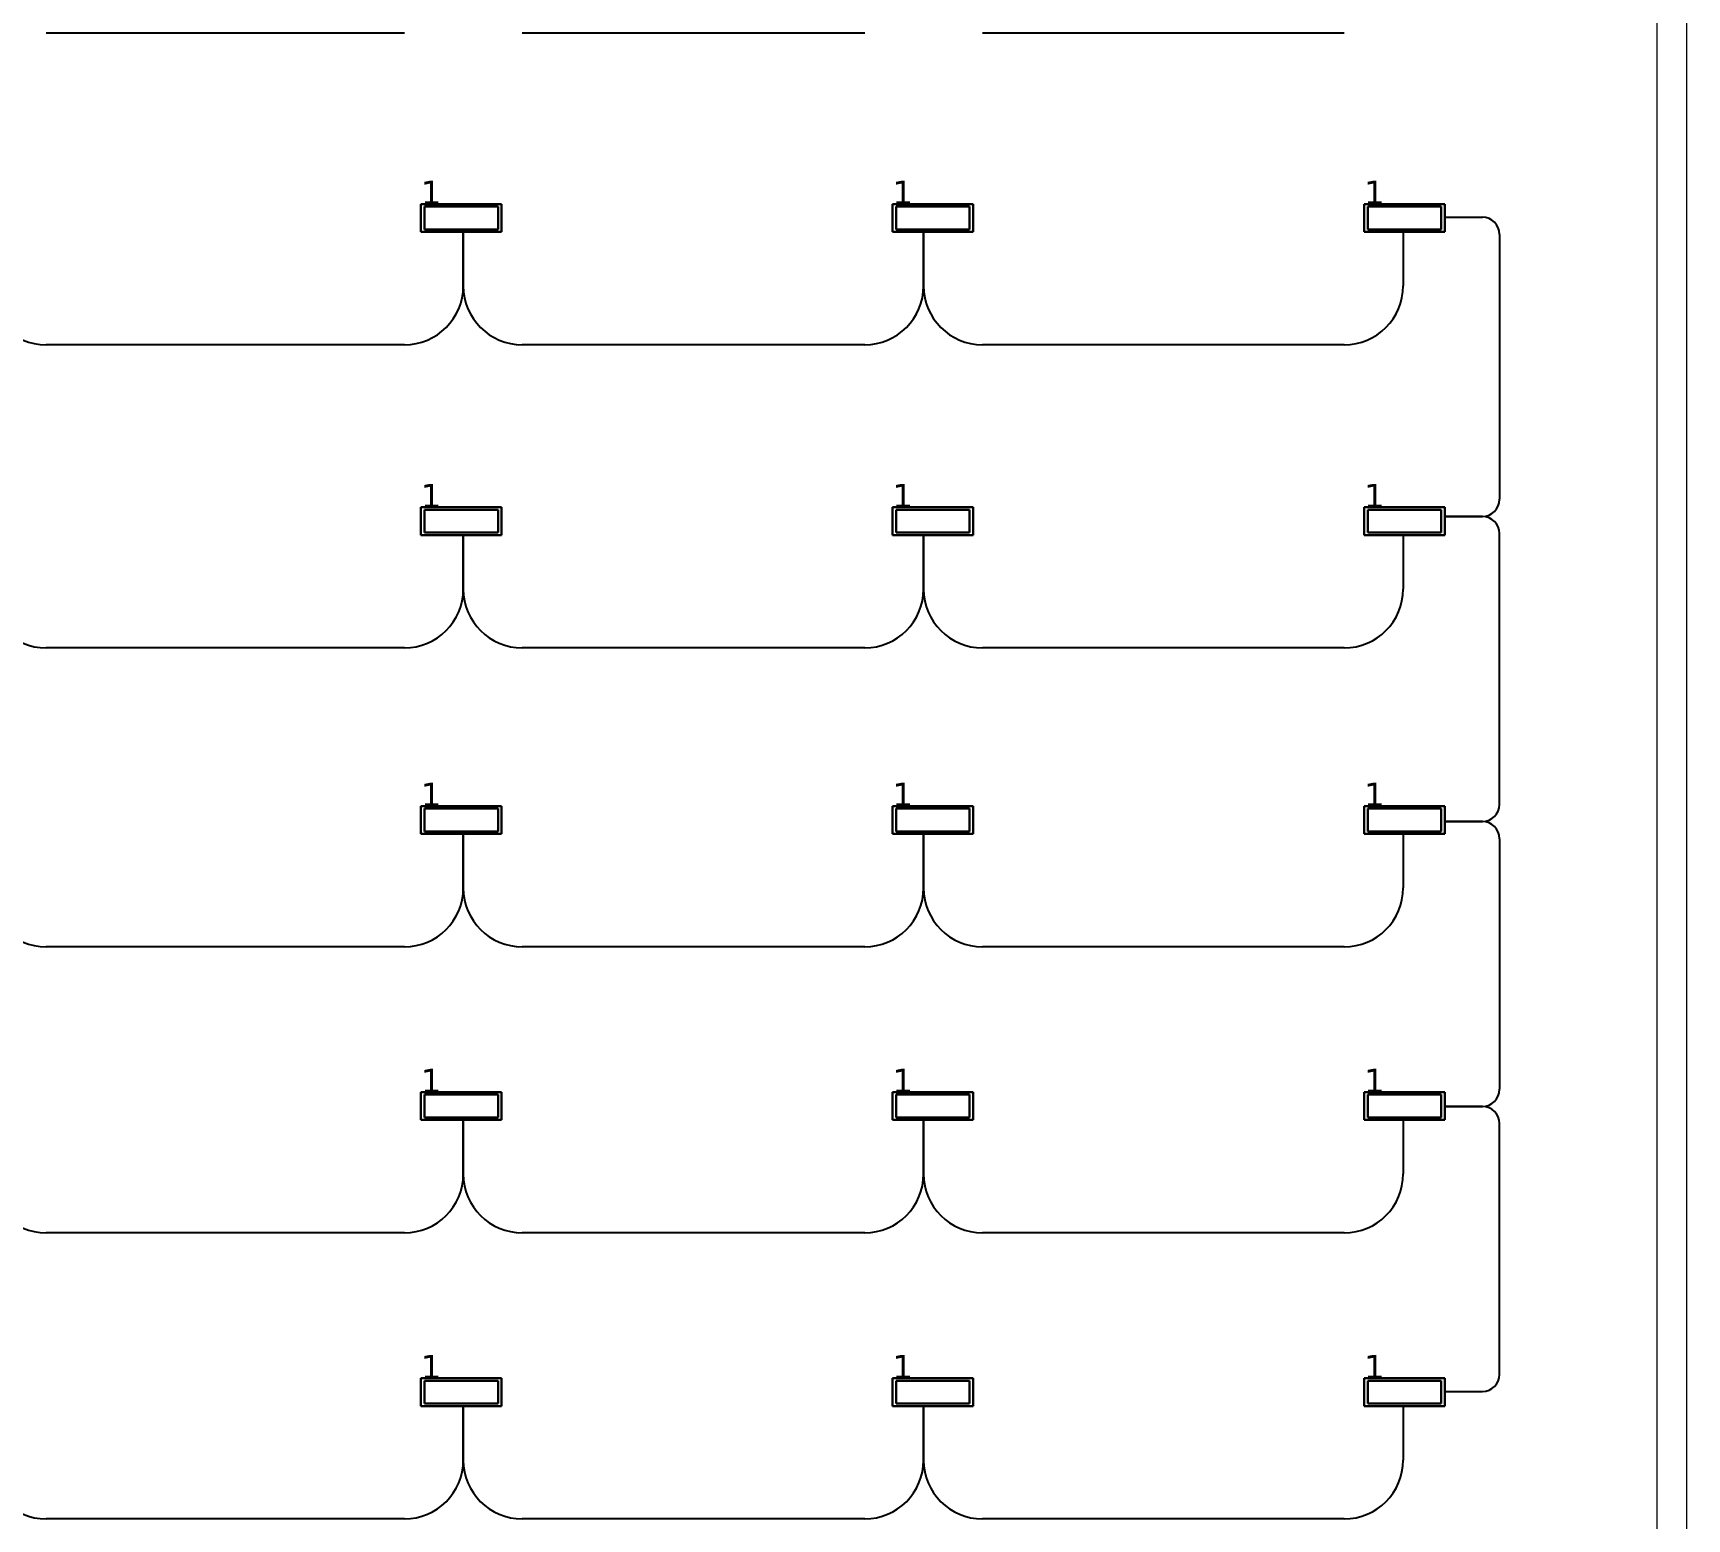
# Model space of a CAD drawing. Header units: inches. Extents: x -2 to 2474, y 1 to 287.
# Drawn here: x 128 to 152.08, y 153.71 to 175.34 of the extents above; entities that cross this region are included whole.
import ezdxf

# ---------------------------------------------------------------- set-up
doc = ezdxf.new("R2010")
doc.units = ezdxf.units.IN
doc.header["$MEASUREMENT"] = 0
doc.layers.add('0.25', color=4, linetype='Continuous')
doc.layers.add('PDF_0', color=7, linetype='Continuous')
doc.layers.add('DLX_LUM', color=7, linetype='Continuous', true_color=0xffd400)
doc.layers.add('DLX_LUMKEY_IDX', color=7, linetype='Continuous', true_color=0x969696)
doc.styles.add('TableTextStyle', font='')
doc.styles.get('TableTextStyle').set_extended_font_data('VERDANA.TTF')

msp = doc.modelspace()

# ---------------------------------------------------------------- linework, layer by layer
at = {"layer": '0.25'}
for p, q in [((133.40961, 175.33965), (128.19355, 175.33965)), ((140.11048, 175.33965), (135.12432, 175.33965)), ((147.09208, 175.33965), (141.8252, 175.33965)), ((148.55666, 172.65822), (149.10197, 172.65822)), ((134.26697, 171.65986), (134.26697, 172.44589)), ((134.26697, 172.44589), (134.26697, 171.65986)), ((140.96784, 171.65986), (140.96784, 172.44589)), ((140.96784, 172.44589), (140.96784, 171.65986)), ((147.94944, 172.44589), (147.94944, 171.65986)), ((149.35197, 172.40822), (149.35197, 168.55367)), ((133.40961, 170.80251), (128.19355, 170.80251)), ((140.11048, 170.80251), (135.12432, 170.80251)), ((147.09208, 170.80251), (141.8252, 170.80251)), ((149.10197, 168.30367), (148.55666, 168.30367)), ((148.55666, 168.30367), (149.10197, 168.30367)), ((134.26697, 167.24702), (134.26697, 168.03305)), ((134.26697, 168.03305), (134.26697, 167.24702)), ((140.96784, 167.24702), (140.96784, 168.03305)), ((140.96784, 168.03305), (140.96784, 167.24702)), ((147.94944, 168.03305), (147.94944, 167.24702)), ((149.35197, 164.11225), (149.35197, 168.05367)), ((133.40961, 166.38967), (128.19355, 166.38967)), ((140.11048, 166.38967), (135.12432, 166.38967)), ((147.09208, 166.38967), (141.8252, 166.38967)), ((149.10197, 163.86225), (148.55666, 163.86225)), ((148.55666, 163.86225), (149.10197, 163.86225)), ((134.26697, 162.89634), (134.26697, 163.68237)), ((134.26697, 163.68237), (134.26697, 162.89634)), ((140.96784, 162.89634), (140.96784, 163.68237)), ((140.96784, 163.68237), (140.96784, 162.89634)), ((147.94944, 163.68237), (147.94944, 162.89634)), ((149.35197, 163.61225), (149.35197, 159.96552)), ((133.40961, 162.03898), (128.19355, 162.03898)), ((140.11048, 162.03898), (135.12432, 162.03898)), ((147.09208, 162.03898), (141.8252, 162.03898)), ((149.10197, 159.71552), (148.55666, 159.71552)), ((148.55666, 159.71552), (149.10197, 159.71552)), ((134.26697, 158.73211), (134.26697, 159.51813)), ((134.26697, 159.51813), (134.26697, 158.73211)), ((140.96784, 158.73211), (140.96784, 159.51813)), ((140.96784, 159.51813), (140.96784, 158.73211)), ((147.94944, 159.51813), (147.94944, 158.73211)), ((149.35197, 155.81409), (149.35197, 159.46552)), ((133.40961, 157.87475), (128.19355, 157.87475)), ((140.11048, 157.87475), (135.12432, 157.87475)), ((147.09208, 157.87475), (141.8252, 157.87475)), ((148.55666, 155.56409), (149.10197, 155.56409)), ((134.26697, 154.56788), (134.26697, 155.35391)), ((134.26697, 155.35391), (134.26697, 154.56788)), ((140.96784, 154.56788), (140.96784, 155.35391)), ((140.96784, 155.35391), (140.96784, 154.56788)), ((147.94944, 155.35391), (147.94944, 154.56788)), ((133.40961, 153.71053), (128.19355, 153.71053)), ((140.11048, 153.71053), (135.12432, 153.71053)), ((147.09208, 153.71053), (141.8252, 153.71053))]:
    msp.add_line(p, q, dxfattribs=at)
for centre, radius, start, end in [((149.10197, 172.40822), 0.25, 0, 90), ((128.19355, 171.65986), 0.85736, 180, 270), ((133.40961, 171.65986), 0.85736, 270, 0), ((135.12432, 171.65986), 0.85736, 180, 270), ((140.11048, 171.65986), 0.85736, 270, 0), ((141.8252, 171.65986), 0.85736, 180, 270), ((147.09208, 171.65986), 0.85736, 270, 360), ((149.10197, 168.55367), 0.25, 270, 0), ((149.10197, 168.05367), 0.25, 0, 90), ((128.19355, 167.24702), 0.85736, 180, 270), ((133.40961, 167.24702), 0.85736, 270, 0), ((135.12432, 167.24702), 0.85736, 180, 270), ((140.11048, 167.24702), 0.85736, 270, 0), ((141.8252, 167.24702), 0.85736, 180, 270), ((147.09208, 167.24702), 0.85736, 270, 360), ((149.10197, 164.11225), 0.25, 270, 0), ((149.10197, 163.61225), 0.25, 0, 90), ((128.19355, 162.89634), 0.85736, 180, 270), ((133.40961, 162.89634), 0.85736, 270, 0), ((135.12432, 162.89634), 0.85736, 180, 270), ((140.11048, 162.89634), 0.85736, 270, 0), ((141.8252, 162.89634), 0.85736, 180, 270), ((147.09208, 162.89634), 0.85736, 270, 360), ((149.10197, 159.96552), 0.25, 270, 0), ((149.10197, 159.46552), 0.25, 0, 90), ((128.19355, 158.73211), 0.85736, 180, 270), ((133.40961, 158.73211), 0.85736, 270, 0), ((135.12432, 158.73211), 0.85736, 180, 270), ((140.11048, 158.73211), 0.85736, 270, 0), ((141.8252, 158.73211), 0.85736, 180, 270), ((147.09208, 158.73211), 0.85736, 270, 360), ((149.10197, 155.81409), 0.25, 270, 0), ((128.19355, 154.56788), 0.85736, 180, 270), ((133.40961, 154.56788), 0.85736, 270, 0), ((135.12432, 154.56788), 0.85736, 180, 270), ((140.11048, 154.56788), 0.85736, 270, 0), ((141.8252, 154.56788), 0.85736, 180, 270), ((147.09208, 154.56788), 0.85736, 270, 360)]:
    msp.add_arc(centre, radius, start, end, dxfattribs=at)
at = {"layer": 'DLX_LUM'}
for points in [[(134.82483, 172.85037, 0), (133.6492, 172.85037, 0)], [(133.6492, 172.85037, 0), (133.6492, 172.85037, 0)], [(133.6492, 172.85037, 0), (134.82483, 172.85037, 0)], [(133.6492, 172.85037, 0), (133.6492, 172.44589, 0)], [(133.6492, 172.44589, 0), (133.6492, 172.85037, 0)], [(133.6492, 172.85037, 0), (133.6492, 172.85037, 0)], [(133.6492, 172.44589, 0), (133.6492, 172.85037, 0)], [(133.6492, 172.85037, 0), (134.82483, 172.85037, 0)], [(133.6492, 172.85037, 0), (133.6492, 172.44589, 0)], [(134.82483, 172.85037, 0), (133.6492, 172.85037, 0)], [(134.77191, 172.81446, 0), (133.70212, 172.81446, 0)], [(133.70212, 172.81446, 0), (133.70212, 172.48181, 0)], [(133.70212, 172.81446, 0), (134.77191, 172.81446, 0)], [(133.70212, 172.48181, 0), (133.70212, 172.81446, 0)], [(134.77191, 172.48181, 0), (134.77191, 172.81446, 0)], [(134.77191, 172.81446, 0), (134.77191, 172.48181, 0)], [(134.82483, 172.85037, 0), (134.82483, 172.85037, 0)], [(134.82483, 172.44589, 0), (134.82483, 172.85037, 0)], [(134.82483, 172.85037, 0), (134.82483, 172.85037, 0)], [(134.82483, 172.85037, 0), (134.82483, 172.44589, 0)], [(134.82483, 172.85037, 0), (134.82483, 172.44589, 0)], [(134.82483, 172.44589, 0), (134.82483, 172.85037, 0)], [(141.69074, 172.85037, 0), (140.51511, 172.85037, 0)], [(140.51511, 172.85037, 0), (140.51511, 172.85037, 0)], [(140.51511, 172.85037, 0), (141.69074, 172.85037, 0)], [(140.51511, 172.85037, 0), (140.51511, 172.44589, 0)], [(140.51511, 172.44589, 0), (140.51511, 172.85037, 0)], [(140.51511, 172.85037, 0), (140.51511, 172.85037, 0)], [(140.51511, 172.44589, 0), (140.51511, 172.85037, 0)], [(140.51511, 172.85037, 0), (141.69074, 172.85037, 0)], [(140.51511, 172.85037, 0), (140.51511, 172.44589, 0)], [(141.69074, 172.85037, 0), (140.51511, 172.85037, 0)], [(141.63782, 172.81446, 0), (140.56803, 172.81446, 0)], [(140.56803, 172.81446, 0), (140.56803, 172.48181, 0)], [(140.56803, 172.81446, 0), (141.63782, 172.81446, 0)], [(140.56803, 172.48181, 0), (140.56803, 172.81446, 0)], [(141.63782, 172.48181, 0), (141.63782, 172.81446, 0)], [(141.63782, 172.81446, 0), (141.63782, 172.48181, 0)], [(141.69074, 172.85037, 0), (141.69074, 172.85037, 0)], [(141.69074, 172.44589, 0), (141.69074, 172.85037, 0)], [(141.69074, 172.85037, 0), (141.69074, 172.85037, 0)], [(141.69074, 172.85037, 0), (141.69074, 172.44589, 0)], [(141.69074, 172.85037, 0), (141.69074, 172.44589, 0)], [(141.69074, 172.44589, 0), (141.69074, 172.85037, 0)], [(148.55666, 172.85037, 0), (147.38104, 172.85037, 0)], [(147.38104, 172.85037, 0), (147.38104, 172.85037, 0)], [(147.38104, 172.85037, 0), (148.55666, 172.85037, 0)], [(147.38104, 172.85037, 0), (147.38104, 172.44589, 0)], [(147.38104, 172.44589, 0), (147.38104, 172.85037, 0)], [(147.38104, 172.85037, 0), (147.38104, 172.85037, 0)], [(147.38104, 172.44589, 0), (147.38104, 172.85037, 0)], [(147.38104, 172.85037, 0), (148.55666, 172.85037, 0)], [(147.38104, 172.85037, 0), (147.38104, 172.44589, 0)], [(148.55666, 172.85037, 0), (147.38104, 172.85037, 0)], [(148.50374, 172.81446, 0), (147.43396, 172.81446, 0)], [(147.43396, 172.81446, 0), (147.43396, 172.48181, 0)], [(147.43396, 172.81446, 0), (148.50374, 172.81446, 0)], [(147.43396, 172.48181, 0), (147.43396, 172.81446, 0)], [(148.50374, 172.48181, 0), (148.50374, 172.81446, 0)], [(148.50374, 172.81446, 0), (148.50374, 172.48181, 0)], [(148.55666, 172.85037, 0), (148.55666, 172.85037, 0)], [(148.55666, 172.44589, 0), (148.55666, 172.85037, 0)], [(148.55666, 172.85037, 0), (148.55666, 172.85037, 0)], [(148.55666, 172.85037, 0), (148.55666, 172.44589, 0)], [(148.55666, 172.85037, 0), (148.55666, 172.44589, 0)], [(148.55666, 172.44589, 0), (148.55666, 172.85037, 0)], [(133.6492, 172.44589, 0), (133.6492, 172.44589, 0)], [(133.6492, 172.44589, 0), (134.82483, 172.44589, 0)], [(134.82483, 172.44589, 0), (133.6492, 172.44589, 0)], [(133.6492, 172.44589, 0), (133.6492, 172.44589, 0)], [(134.82483, 172.44589, 0), (133.6492, 172.44589, 0)], [(133.6492, 172.44589, 0), (134.82483, 172.44589, 0)], [(133.70212, 172.48181, 0), (134.77191, 172.48181, 0)], [(134.77191, 172.48181, 0), (133.70212, 172.48181, 0)], [(134.82483, 172.44589, 0), (134.82483, 172.44589, 0)], [(134.82483, 172.44589, 0), (134.82483, 172.44589, 0)], [(140.51511, 172.44589, 0), (140.51511, 172.44589, 0)], [(140.51511, 172.44589, 0), (141.69074, 172.44589, 0)], [(141.69074, 172.44589, 0), (140.51511, 172.44589, 0)], [(140.51511, 172.44589, 0), (140.51511, 172.44589, 0)], [(141.69074, 172.44589, 0), (140.51511, 172.44589, 0)], [(140.51511, 172.44589, 0), (141.69074, 172.44589, 0)], [(140.56803, 172.48181, 0), (141.63782, 172.48181, 0)], [(141.63782, 172.48181, 0), (140.56803, 172.48181, 0)], [(141.69074, 172.44589, 0), (141.69074, 172.44589, 0)], [(141.69074, 172.44589, 0), (141.69074, 172.44589, 0)], [(147.38104, 172.44589, 0), (147.38104, 172.44589, 0)], [(147.38104, 172.44589, 0), (148.55666, 172.44589, 0)], [(148.55666, 172.44589, 0), (147.38104, 172.44589, 0)], [(147.38104, 172.44589, 0), (147.38104, 172.44589, 0)], [(148.55666, 172.44589, 0), (147.38104, 172.44589, 0)], [(147.38104, 172.44589, 0), (148.55666, 172.44589, 0)], [(147.43396, 172.48181, 0), (148.50374, 172.48181, 0)], [(148.50374, 172.48181, 0), (147.43396, 172.48181, 0)], [(148.55666, 172.44589, 0), (148.55666, 172.44589, 0)], [(148.55666, 172.44589, 0), (148.55666, 172.44589, 0)], [(134.82483, 168.43753, 0), (133.6492, 168.43753, 0)], [(133.6492, 168.43753, 0), (133.6492, 168.43753, 0)], [(133.6492, 168.43753, 0), (134.82483, 168.43753, 0)], [(133.6492, 168.43753, 0), (133.6492, 168.03305, 0)], [(133.6492, 168.03305, 0), (133.6492, 168.43753, 0)], [(133.6492, 168.43753, 0), (133.6492, 168.43753, 0)], [(133.6492, 168.03305, 0), (133.6492, 168.43753, 0)], [(133.6492, 168.43753, 0), (134.82483, 168.43753, 0)], [(133.6492, 168.43753, 0), (133.6492, 168.03305, 0)], [(134.82483, 168.43753, 0), (133.6492, 168.43753, 0)], [(134.77191, 168.40162, 0), (133.70212, 168.40162, 0)], [(133.70212, 168.40162, 0), (133.70212, 168.06897, 0)], [(133.70212, 168.40162, 0), (134.77191, 168.40162, 0)], [(133.70212, 168.06897, 0), (133.70212, 168.40162, 0)], [(134.77191, 168.06897, 0), (134.77191, 168.40162, 0)], [(134.77191, 168.40162, 0), (134.77191, 168.06897, 0)], [(134.82483, 168.43753, 0), (134.82483, 168.43753, 0)], [(134.82483, 168.03305, 0), (134.82483, 168.43753, 0)], [(134.82483, 168.43753, 0), (134.82483, 168.43753, 0)], [(134.82483, 168.43753, 0), (134.82483, 168.03305, 0)], [(134.82483, 168.43753, 0), (134.82483, 168.03305, 0)], [(134.82483, 168.03305, 0), (134.82483, 168.43753, 0)], [(141.69074, 168.43753, 0), (140.51511, 168.43753, 0)], [(140.51511, 168.43753, 0), (140.51511, 168.43753, 0)], [(140.51511, 168.43753, 0), (141.69074, 168.43753, 0)], [(140.51511, 168.43753, 0), (140.51511, 168.03305, 0)], [(140.51511, 168.03305, 0), (140.51511, 168.43753, 0)], [(140.51511, 168.43753, 0), (140.51511, 168.43753, 0)], [(140.51511, 168.03305, 0), (140.51511, 168.43753, 0)], [(140.51511, 168.43753, 0), (141.69074, 168.43753, 0)], [(140.51511, 168.43753, 0), (140.51511, 168.03305, 0)], [(141.69074, 168.43753, 0), (140.51511, 168.43753, 0)], [(141.63782, 168.40162, 0), (140.56803, 168.40162, 0)], [(140.56803, 168.40162, 0), (140.56803, 168.06897, 0)], [(140.56803, 168.40162, 0), (141.63782, 168.40162, 0)], [(140.56803, 168.06897, 0), (140.56803, 168.40162, 0)], [(141.63782, 168.06897, 0), (141.63782, 168.40162, 0)], [(141.63782, 168.40162, 0), (141.63782, 168.06897, 0)], [(141.69074, 168.43753, 0), (141.69074, 168.43753, 0)], [(141.69074, 168.03305, 0), (141.69074, 168.43753, 0)], [(141.69074, 168.43753, 0), (141.69074, 168.43753, 0)], [(141.69074, 168.43753, 0), (141.69074, 168.03305, 0)], [(141.69074, 168.43753, 0), (141.69074, 168.03305, 0)], [(141.69074, 168.03305, 0), (141.69074, 168.43753, 0)], [(148.55666, 168.43753, 0), (147.38104, 168.43753, 0)], [(147.38104, 168.43753, 0), (147.38104, 168.43753, 0)], [(147.38104, 168.43753, 0), (148.55666, 168.43753, 0)], [(147.38104, 168.43753, 0), (147.38104, 168.03305, 0)], [(147.38104, 168.03305, 0), (147.38104, 168.43753, 0)], [(147.38104, 168.43753, 0), (147.38104, 168.43753, 0)], [(147.38104, 168.03305, 0), (147.38104, 168.43753, 0)], [(147.38104, 168.43753, 0), (148.55666, 168.43753, 0)], [(147.38104, 168.43753, 0), (147.38104, 168.03305, 0)], [(148.55666, 168.43753, 0), (147.38104, 168.43753, 0)], [(148.50374, 168.40162, 0), (147.43396, 168.40162, 0)], [(147.43396, 168.40162, 0), (147.43396, 168.06897, 0)], [(147.43396, 168.40162, 0), (148.50374, 168.40162, 0)], [(147.43396, 168.06897, 0), (147.43396, 168.40162, 0)], [(148.50374, 168.06897, 0), (148.50374, 168.40162, 0)], [(148.50374, 168.40162, 0), (148.50374, 168.06897, 0)], [(148.55666, 168.43753, 0), (148.55666, 168.43753, 0)], [(148.55666, 168.03305, 0), (148.55666, 168.43753, 0)], [(148.55666, 168.43753, 0), (148.55666, 168.43753, 0)], [(148.55666, 168.43753, 0), (148.55666, 168.03305, 0)], [(148.55666, 168.43753, 0), (148.55666, 168.03305, 0)], [(148.55666, 168.03305, 0), (148.55666, 168.43753, 0)], [(133.70212, 168.06897, 0), (134.77191, 168.06897, 0)], [(134.77191, 168.06897, 0), (133.70212, 168.06897, 0)], [(140.56803, 168.06897, 0), (141.63782, 168.06897, 0)], [(141.63782, 168.06897, 0), (140.56803, 168.06897, 0)], [(147.43396, 168.06897, 0), (148.50374, 168.06897, 0)], [(148.50374, 168.06897, 0), (147.43396, 168.06897, 0)], [(133.6492, 168.03305, 0), (133.6492, 168.03305, 0)], [(133.6492, 168.03305, 0), (134.82483, 168.03305, 0)], [(134.82483, 168.03305, 0), (133.6492, 168.03305, 0)], [(133.6492, 168.03305, 0), (133.6492, 168.03305, 0)], [(134.82483, 168.03305, 0), (133.6492, 168.03305, 0)], [(133.6492, 168.03305, 0), (134.82483, 168.03305, 0)], [(134.82483, 168.03305, 0), (134.82483, 168.03305, 0)], [(134.82483, 168.03305, 0), (134.82483, 168.03305, 0)], [(140.51511, 168.03305, 0), (140.51511, 168.03305, 0)], [(140.51511, 168.03305, 0), (141.69074, 168.03305, 0)], [(141.69074, 168.03305, 0), (140.51511, 168.03305, 0)], [(140.51511, 168.03305, 0), (140.51511, 168.03305, 0)], [(141.69074, 168.03305, 0), (140.51511, 168.03305, 0)], [(140.51511, 168.03305, 0), (141.69074, 168.03305, 0)], [(141.69074, 168.03305, 0), (141.69074, 168.03305, 0)], [(141.69074, 168.03305, 0), (141.69074, 168.03305, 0)], [(147.38104, 168.03305, 0), (147.38104, 168.03305, 0)], [(147.38104, 168.03305, 0), (148.55666, 168.03305, 0)], [(148.55666, 168.03305, 0), (147.38104, 168.03305, 0)], [(147.38104, 168.03305, 0), (147.38104, 168.03305, 0)], [(148.55666, 168.03305, 0), (147.38104, 168.03305, 0)], [(147.38104, 168.03305, 0), (148.55666, 168.03305, 0)], [(148.55666, 168.03305, 0), (148.55666, 168.03305, 0)], [(148.55666, 168.03305, 0), (148.55666, 168.03305, 0)], [(134.82483, 164.08685, 0), (133.6492, 164.08685, 0)], [(133.6492, 164.08685, 0), (133.6492, 164.08685, 0)], [(133.6492, 164.08685, 0), (134.82483, 164.08685, 0)], [(133.6492, 164.08685, 0), (133.6492, 163.68237, 0)], [(133.6492, 163.68237, 0), (133.6492, 164.08685, 0)], [(133.6492, 164.08685, 0), (133.6492, 164.08685, 0)], [(133.6492, 163.68237, 0), (133.6492, 164.08685, 0)], [(133.6492, 164.08685, 0), (134.82483, 164.08685, 0)], [(133.6492, 164.08685, 0), (133.6492, 163.68237, 0)], [(134.82483, 164.08685, 0), (133.6492, 164.08685, 0)], [(134.77191, 164.05093, 0), (133.70212, 164.05093, 0)], [(133.70212, 164.05093, 0), (133.70212, 163.71828, 0)], [(133.70212, 164.05093, 0), (134.77191, 164.05093, 0)], [(133.70212, 163.71828, 0), (133.70212, 164.05093, 0)], [(134.77191, 163.71828, 0), (134.77191, 164.05093, 0)], [(134.77191, 164.05093, 0), (134.77191, 163.71828, 0)], [(134.82483, 164.08685, 0), (134.82483, 164.08685, 0)], [(134.82483, 163.68237, 0), (134.82483, 164.08685, 0)], [(134.82483, 164.08685, 0), (134.82483, 164.08685, 0)], [(134.82483, 164.08685, 0), (134.82483, 163.68237, 0)], [(134.82483, 164.08685, 0), (134.82483, 163.68237, 0)], [(134.82483, 163.68237, 0), (134.82483, 164.08685, 0)], [(141.69074, 164.08685, 0), (140.51511, 164.08685, 0)], [(140.51511, 164.08685, 0), (140.51511, 164.08685, 0)], [(140.51511, 164.08685, 0), (141.69074, 164.08685, 0)], [(140.51511, 164.08685, 0), (140.51511, 163.68237, 0)], [(140.51511, 163.68237, 0), (140.51511, 164.08685, 0)], [(140.51511, 164.08685, 0), (140.51511, 164.08685, 0)], [(140.51511, 163.68237, 0), (140.51511, 164.08685, 0)], [(140.51511, 164.08685, 0), (141.69074, 164.08685, 0)], [(140.51511, 164.08685, 0), (140.51511, 163.68237, 0)], [(141.69074, 164.08685, 0), (140.51511, 164.08685, 0)], [(141.63782, 164.05093, 0), (140.56803, 164.05093, 0)], [(140.56803, 164.05093, 0), (140.56803, 163.71828, 0)], [(140.56803, 164.05093, 0), (141.63782, 164.05093, 0)], [(140.56803, 163.71828, 0), (140.56803, 164.05093, 0)], [(141.63782, 163.71828, 0), (141.63782, 164.05093, 0)], [(141.63782, 164.05093, 0), (141.63782, 163.71828, 0)], [(141.69074, 164.08685, 0), (141.69074, 164.08685, 0)], [(141.69074, 163.68237, 0), (141.69074, 164.08685, 0)], [(141.69074, 164.08685, 0), (141.69074, 164.08685, 0)], [(141.69074, 164.08685, 0), (141.69074, 163.68237, 0)], [(141.69074, 164.08685, 0), (141.69074, 163.68237, 0)], [(141.69074, 163.68237, 0), (141.69074, 164.08685, 0)], [(148.55666, 164.08685, 0), (147.38104, 164.08685, 0)], [(147.38104, 164.08685, 0), (147.38104, 164.08685, 0)], [(147.38104, 164.08685, 0), (148.55666, 164.08685, 0)], [(147.38104, 164.08685, 0), (147.38104, 163.68237, 0)], [(147.38104, 163.68237, 0), (147.38104, 164.08685, 0)], [(147.38104, 164.08685, 0), (147.38104, 164.08685, 0)], [(147.38104, 163.68237, 0), (147.38104, 164.08685, 0)], [(147.38104, 164.08685, 0), (148.55666, 164.08685, 0)], [(147.38104, 164.08685, 0), (147.38104, 163.68237, 0)], [(148.55666, 164.08685, 0), (147.38104, 164.08685, 0)], [(148.50374, 164.05093, 0), (147.43396, 164.05093, 0)], [(147.43396, 164.05093, 0), (147.43396, 163.71828, 0)], [(147.43396, 164.05093, 0), (148.50374, 164.05093, 0)], [(147.43396, 163.71828, 0), (147.43396, 164.05093, 0)], [(148.50374, 163.71828, 0), (148.50374, 164.05093, 0)], [(148.50374, 164.05093, 0), (148.50374, 163.71828, 0)], [(148.55666, 164.08685, 0), (148.55666, 164.08685, 0)], [(148.55666, 163.68237, 0), (148.55666, 164.08685, 0)], [(148.55666, 164.08685, 0), (148.55666, 164.08685, 0)], [(148.55666, 164.08685, 0), (148.55666, 163.68237, 0)], [(148.55666, 164.08685, 0), (148.55666, 163.68237, 0)], [(148.55666, 163.86225, 0), (148.55666, 164.08685, 0)], [(133.6492, 163.68237, 0), (133.6492, 163.68237, 0)], [(133.6492, 163.68237, 0), (134.82483, 163.68237, 0)], [(134.82483, 163.68237, 0), (133.6492, 163.68237, 0)], [(133.6492, 163.68237, 0), (133.6492, 163.68237, 0)], [(134.82483, 163.68237, 0), (133.6492, 163.68237, 0)], [(133.6492, 163.68237, 0), (134.82483, 163.68237, 0)], [(133.70212, 163.71828, 0), (134.77191, 163.71828, 0)], [(134.77191, 163.71828, 0), (133.70212, 163.71828, 0)], [(134.82483, 163.68237, 0), (134.82483, 163.68237, 0)], [(134.82483, 163.68237, 0), (134.82483, 163.68237, 0)], [(140.51511, 163.68237, 0), (140.51511, 163.68237, 0)], [(140.51511, 163.68237, 0), (141.69074, 163.68237, 0)], [(141.69074, 163.68237, 0), (140.51511, 163.68237, 0)], [(140.51511, 163.68237, 0), (140.51511, 163.68237, 0)], [(141.69074, 163.68237, 0), (140.51511, 163.68237, 0)], [(140.51511, 163.68237, 0), (141.69074, 163.68237, 0)], [(140.56803, 163.71828, 0), (141.63782, 163.71828, 0)], [(141.63782, 163.71828, 0), (140.56803, 163.71828, 0)], [(141.69074, 163.68237, 0), (141.69074, 163.68237, 0)], [(141.69074, 163.68237, 0), (141.69074, 163.68237, 0)], [(147.38104, 163.68237, 0), (147.38104, 163.68237, 0)], [(147.38104, 163.68237, 0), (148.55666, 163.68237, 0)], [(148.55666, 163.68237, 0), (147.38104, 163.68237, 0)], [(147.38104, 163.68237, 0), (147.38104, 163.68237, 0)], [(148.55666, 163.68237, 0), (147.38104, 163.68237, 0)], [(147.38104, 163.68237, 0), (148.55666, 163.68237, 0)], [(147.43396, 163.71828, 0), (148.50374, 163.71828, 0)], [(148.50374, 163.71828, 0), (147.43396, 163.71828, 0)], [(148.55666, 163.68237, 0), (148.55666, 163.68237, 0)], [(148.55666, 163.68237, 0), (148.55666, 163.68237, 0)], [(134.82483, 159.92261, 0), (133.6492, 159.92261, 0)], [(133.6492, 159.92261, 0), (133.6492, 159.92261, 0)], [(133.6492, 159.92261, 0), (134.82483, 159.92261, 0)], [(133.6492, 159.92261, 0), (133.6492, 159.51813, 0)], [(133.6492, 159.51813, 0), (133.6492, 159.92261, 0)], [(133.6492, 159.92261, 0), (133.6492, 159.92261, 0)], [(133.6492, 159.51813, 0), (133.6492, 159.92261, 0)], [(133.6492, 159.92261, 0), (134.82483, 159.92261, 0)], [(133.6492, 159.92261, 0), (133.6492, 159.51813, 0)], [(134.82483, 159.92261, 0), (133.6492, 159.92261, 0)], [(134.77191, 159.8867, 0), (133.70212, 159.8867, 0)], [(133.70212, 159.8867, 0), (133.70212, 159.55405, 0)], [(133.70212, 159.8867, 0), (134.77191, 159.8867, 0)], [(133.70212, 159.55405, 0), (133.70212, 159.8867, 0)], [(134.77191, 159.55405, 0), (134.77191, 159.8867, 0)], [(134.77191, 159.8867, 0), (134.77191, 159.55405, 0)], [(134.82483, 159.92261, 0), (134.82483, 159.92261, 0)], [(134.82483, 159.51813, 0), (134.82483, 159.92261, 0)], [(134.82483, 159.92261, 0), (134.82483, 159.92261, 0)], [(134.82483, 159.92261, 0), (134.82483, 159.51813, 0)], [(134.82483, 159.92261, 0), (134.82483, 159.51813, 0)], [(134.82483, 159.51813, 0), (134.82483, 159.92261, 0)], [(141.69074, 159.92261, 0), (140.51511, 159.92261, 0)], [(140.51511, 159.92261, 0), (140.51511, 159.92261, 0)], [(140.51511, 159.92261, 0), (141.69074, 159.92261, 0)], [(140.51511, 159.92261, 0), (140.51511, 159.51813, 0)], [(140.51511, 159.51813, 0), (140.51511, 159.92261, 0)], [(140.51511, 159.92261, 0), (140.51511, 159.92261, 0)], [(140.51511, 159.51813, 0), (140.51511, 159.92261, 0)], [(140.51511, 159.92261, 0), (141.69074, 159.92261, 0)], [(140.51511, 159.92261, 0), (140.51511, 159.51813, 0)], [(141.69074, 159.92261, 0), (140.51511, 159.92261, 0)], [(141.63782, 159.8867, 0), (140.56803, 159.8867, 0)], [(140.56803, 159.8867, 0), (140.56803, 159.55405, 0)], [(140.56803, 159.8867, 0), (141.63782, 159.8867, 0)], [(140.56803, 159.55405, 0), (140.56803, 159.8867, 0)], [(141.63782, 159.55405, 0), (141.63782, 159.8867, 0)], [(141.63782, 159.8867, 0), (141.63782, 159.55405, 0)], [(141.69074, 159.92261, 0), (141.69074, 159.92261, 0)], [(141.69074, 159.51813, 0), (141.69074, 159.92261, 0)], [(141.69074, 159.92261, 0), (141.69074, 159.92261, 0)], [(141.69074, 159.92261, 0), (141.69074, 159.51813, 0)], [(141.69074, 159.92261, 0), (141.69074, 159.51813, 0)], [(141.69074, 159.51813, 0), (141.69074, 159.92261, 0)], [(148.55666, 159.92261, 0), (147.38104, 159.92261, 0)], [(147.38104, 159.92261, 0), (147.38104, 159.92261, 0)], [(147.38104, 159.92261, 0), (148.55666, 159.92261, 0)], [(147.38104, 159.92261, 0), (147.38104, 159.51813, 0)], [(147.38104, 159.51813, 0), (147.38104, 159.92261, 0)], [(147.38104, 159.92261, 0), (147.38104, 159.92261, 0)], [(147.38104, 159.51813, 0), (147.38104, 159.92261, 0)], [(147.38104, 159.92261, 0), (148.55666, 159.92261, 0)], [(147.38104, 159.92261, 0), (147.38104, 159.51813, 0)], [(148.55666, 159.92261, 0), (147.38104, 159.92261, 0)], [(148.50374, 159.8867, 0), (147.43396, 159.8867, 0)], [(147.43396, 159.8867, 0), (147.43396, 159.55405, 0)], [(147.43396, 159.8867, 0), (148.50374, 159.8867, 0)], [(147.43396, 159.55405, 0), (147.43396, 159.8867, 0)], [(148.50374, 159.55405, 0), (148.50374, 159.8867, 0)], [(148.50374, 159.8867, 0), (148.50374, 159.55405, 0)], [(148.55666, 159.92261, 0), (148.55666, 159.92261, 0)], [(148.55666, 159.51813, 0), (148.55666, 159.92261, 0)], [(148.55666, 159.92261, 0), (148.55666, 159.92261, 0)], [(148.55666, 159.92261, 0), (148.55666, 159.51813, 0)], [(148.55666, 159.92261, 0), (148.55666, 159.51813, 0)], [(148.55666, 159.51813, 0), (148.55666, 159.92261, 0)], [(133.6492, 159.51813, 0), (133.6492, 159.51813, 0)], [(133.6492, 159.51813, 0), (134.82483, 159.51813, 0)], [(134.82483, 159.51813, 0), (133.6492, 159.51813, 0)], [(133.6492, 159.51813, 0), (133.6492, 159.51813, 0)], [(134.82483, 159.51813, 0), (133.6492, 159.51813, 0)], [(133.6492, 159.51813, 0), (134.82483, 159.51813, 0)], [(133.70212, 159.55405, 0), (134.77191, 159.55405, 0)], [(134.77191, 159.55405, 0), (133.70212, 159.55405, 0)], [(134.82483, 159.51813, 0), (134.82483, 159.51813, 0)], [(134.82483, 159.51813, 0), (134.82483, 159.51813, 0)], [(140.51511, 159.51813, 0), (140.51511, 159.51813, 0)], [(140.51511, 159.51813, 0), (141.69074, 159.51813, 0)], [(141.69074, 159.51813, 0), (140.51511, 159.51813, 0)], [(140.51511, 159.51813, 0), (140.51511, 159.51813, 0)], [(141.69074, 159.51813, 0), (140.51511, 159.51813, 0)], [(140.51511, 159.51813, 0), (141.69074, 159.51813, 0)], [(140.56803, 159.55405, 0), (141.63782, 159.55405, 0)], [(141.63782, 159.55405, 0), (140.56803, 159.55405, 0)], [(141.69074, 159.51813, 0), (141.69074, 159.51813, 0)], [(141.69074, 159.51813, 0), (141.69074, 159.51813, 0)], [(147.38104, 159.51813, 0), (147.38104, 159.51813, 0)], [(147.38104, 159.51813, 0), (148.55666, 159.51813, 0)], [(148.55666, 159.51813, 0), (147.38104, 159.51813, 0)], [(147.38104, 159.51813, 0), (147.38104, 159.51813, 0)], [(148.55666, 159.51813, 0), (147.38104, 159.51813, 0)], [(147.38104, 159.51813, 0), (148.55666, 159.51813, 0)], [(147.43396, 159.55405, 0), (148.50374, 159.55405, 0)], [(148.50374, 159.55405, 0), (147.43396, 159.55405, 0)], [(148.55666, 159.51813, 0), (148.55666, 159.51813, 0)], [(148.55666, 159.51813, 0), (148.55666, 159.51813, 0)], [(134.82483, 155.75838, 0), (133.6492, 155.75838, 0)], [(133.6492, 155.75838, 0), (133.6492, 155.75838, 0)], [(133.6492, 155.75838, 0), (134.82483, 155.75838, 0)], [(133.6492, 155.75838, 0), (133.6492, 155.35391, 0)], [(133.6492, 155.35391, 0), (133.6492, 155.75838, 0)], [(133.6492, 155.75838, 0), (133.6492, 155.75838, 0)], [(133.6492, 155.35391, 0), (133.6492, 155.75838, 0)], [(133.6492, 155.75838, 0), (134.82483, 155.75838, 0)], [(133.6492, 155.75838, 0), (133.6492, 155.35391, 0)], [(134.82483, 155.75838, 0), (133.6492, 155.75838, 0)], [(134.77191, 155.72248, 0), (133.70212, 155.72248, 0)], [(133.70212, 155.72248, 0), (133.70212, 155.38982, 0)], [(133.70212, 155.72248, 0), (134.77191, 155.72248, 0)], [(133.70212, 155.38982, 0), (133.70212, 155.72248, 0)], [(134.77191, 155.38982, 0), (134.77191, 155.72248, 0)], [(134.77191, 155.72248, 0), (134.77191, 155.38982, 0)], [(134.82483, 155.75838, 0), (134.82483, 155.75838, 0)], [(134.82483, 155.35391, 0), (134.82483, 155.75838, 0)], [(134.82483, 155.75838, 0), (134.82483, 155.75838, 0)], [(134.82483, 155.75838, 0), (134.82483, 155.35391, 0)], [(134.82483, 155.75838, 0), (134.82483, 155.35391, 0)], [(134.82483, 155.35391, 0), (134.82483, 155.75838, 0)], [(141.69074, 155.75838, 0), (140.51511, 155.75838, 0)], [(140.51511, 155.75838, 0), (140.51511, 155.75838, 0)], [(140.51511, 155.75838, 0), (141.69074, 155.75838, 0)], [(140.51511, 155.75838, 0), (140.51511, 155.35391, 0)], [(140.51511, 155.35391, 0), (140.51511, 155.75838, 0)], [(140.51511, 155.75838, 0), (140.51511, 155.75838, 0)], [(140.51511, 155.35391, 0), (140.51511, 155.75838, 0)], [(140.51511, 155.75838, 0), (141.69074, 155.75838, 0)], [(140.51511, 155.75838, 0), (140.51511, 155.35391, 0)], [(141.69074, 155.75838, 0), (140.51511, 155.75838, 0)], [(141.63782, 155.72248, 0), (140.56803, 155.72248, 0)], [(140.56803, 155.72248, 0), (140.56803, 155.38982, 0)], [(140.56803, 155.72248, 0), (141.63782, 155.72248, 0)], [(140.56803, 155.38982, 0), (140.56803, 155.72248, 0)], [(141.63782, 155.38982, 0), (141.63782, 155.72248, 0)], [(141.63782, 155.72248, 0), (141.63782, 155.38982, 0)], [(141.69074, 155.75838, 0), (141.69074, 155.75838, 0)], [(141.69074, 155.35391, 0), (141.69074, 155.75838, 0)], [(141.69074, 155.75838, 0), (141.69074, 155.75838, 0)], [(141.69074, 155.75838, 0), (141.69074, 155.35391, 0)], [(141.69074, 155.75838, 0), (141.69074, 155.35391, 0)], [(141.69074, 155.35391, 0), (141.69074, 155.75838, 0)], [(148.55666, 155.75838, 0), (147.38104, 155.75838, 0)], [(147.38104, 155.75838, 0), (147.38104, 155.75838, 0)], [(147.38104, 155.75838, 0), (148.55666, 155.75838, 0)], [(147.38104, 155.75838, 0), (147.38104, 155.35391, 0)], [(147.38104, 155.35391, 0), (147.38104, 155.75838, 0)], [(147.38104, 155.75838, 0), (147.38104, 155.75838, 0)], [(147.38104, 155.35391, 0), (147.38104, 155.75838, 0)], [(147.38104, 155.75838, 0), (148.55666, 155.75838, 0)], [(147.38104, 155.75838, 0), (147.38104, 155.35391, 0)], [(148.55666, 155.75838, 0), (147.38104, 155.75838, 0)], [(148.50374, 155.72248, 0), (147.43396, 155.72248, 0)], [(147.43396, 155.72248, 0), (147.43396, 155.38982, 0)], [(147.43396, 155.72248, 0), (148.50374, 155.72248, 0)], [(147.43396, 155.38982, 0), (147.43396, 155.72248, 0)], [(148.50374, 155.38982, 0), (148.50374, 155.72248, 0)], [(148.50374, 155.72248, 0), (148.50374, 155.38982, 0)], [(148.55666, 155.75838, 0), (148.55666, 155.75838, 0)], [(148.55666, 155.35391, 0), (148.55666, 155.75838, 0)], [(148.55666, 155.75838, 0), (148.55666, 155.75838, 0)], [(148.55666, 155.75838, 0), (148.55666, 155.35391, 0)], [(148.55666, 155.75838, 0), (148.55666, 155.35391, 0)], [(148.55666, 155.35391, 0), (148.55666, 155.75838, 0)], [(133.6492, 155.35391, 0), (133.6492, 155.35391, 0)], [(133.6492, 155.35391, 0), (134.82483, 155.35391, 0)], [(134.82483, 155.35391, 0), (133.6492, 155.35391, 0)], [(133.6492, 155.35391, 0), (133.6492, 155.35391, 0)], [(134.82483, 155.35391, 0), (133.6492, 155.35391, 0)], [(133.6492, 155.35391, 0), (134.82483, 155.35391, 0)], [(133.70212, 155.38982, 0), (134.77191, 155.38982, 0)], [(134.77191, 155.38982, 0), (133.70212, 155.38982, 0)], [(134.82483, 155.35391, 0), (134.82483, 155.35391, 0)], [(134.82483, 155.35391, 0), (134.82483, 155.35391, 0)], [(140.51511, 155.35391, 0), (140.51511, 155.35391, 0)], [(140.51511, 155.35391, 0), (141.69074, 155.35391, 0)], [(141.69074, 155.35391, 0), (140.51511, 155.35391, 0)], [(140.51511, 155.35391, 0), (140.51511, 155.35391, 0)], [(141.69074, 155.35391, 0), (140.51511, 155.35391, 0)], [(140.51511, 155.35391, 0), (141.69074, 155.35391, 0)], [(140.56803, 155.38982, 0), (141.63782, 155.38982, 0)], [(141.63782, 155.38982, 0), (140.56803, 155.38982, 0)], [(141.69074, 155.35391, 0), (141.69074, 155.35391, 0)], [(141.69074, 155.35391, 0), (141.69074, 155.35391, 0)], [(147.38104, 155.35391, 0), (147.38104, 155.35391, 0)], [(147.38104, 155.35391, 0), (148.55666, 155.35391, 0)], [(148.55666, 155.35391, 0), (147.38104, 155.35391, 0)], [(147.38104, 155.35391, 0), (147.38104, 155.35391, 0)], [(148.55666, 155.35391, 0), (147.38104, 155.35391, 0)], [(147.38104, 155.35391, 0), (148.55666, 155.35391, 0)], [(147.43396, 155.38982, 0), (148.50374, 155.38982, 0)], [(148.50374, 155.38982, 0), (147.43396, 155.38982, 0)], [(148.55666, 155.35391, 0), (148.55666, 155.35391, 0)], [(148.55666, 155.35391, 0), (148.55666, 155.35391, 0)]]:
    msp.add_polyline3d(points, dxfattribs=at)
at = {"layer": 'PDF_0', "lineweight": 5}
for points in [[(152.08038, 109.56671), (152.08038, 218.50613)], [(151.6486, 152.1581), (151.6486, 185.68749)]]:
    msp.add_lwpolyline(points, dxfattribs=at)

# ---------------------------------------------------------------- texts
at = {"layer": 'DLX_LUMKEY_IDX', "style": 'TableTextStyle'}
for p in [(133.6492, 172.85037), (140.51511, 172.85037), (147.38103, 172.85037), (133.6492, 168.43753), (140.51511, 168.43753), (147.38103, 168.43753), (133.6492, 164.08685), (140.51511, 164.08685), (147.38103, 164.08685), (133.6492, 159.92261), (140.51511, 159.92261), (147.38103, 159.92261), (133.6492, 155.75839), (140.51511, 155.75839), (147.38103, 155.75839)]:
    msp.add_text('1', height=0.34021, dxfattribs=at).set_placement(p)

doc.saveas('drawing.dxf')
